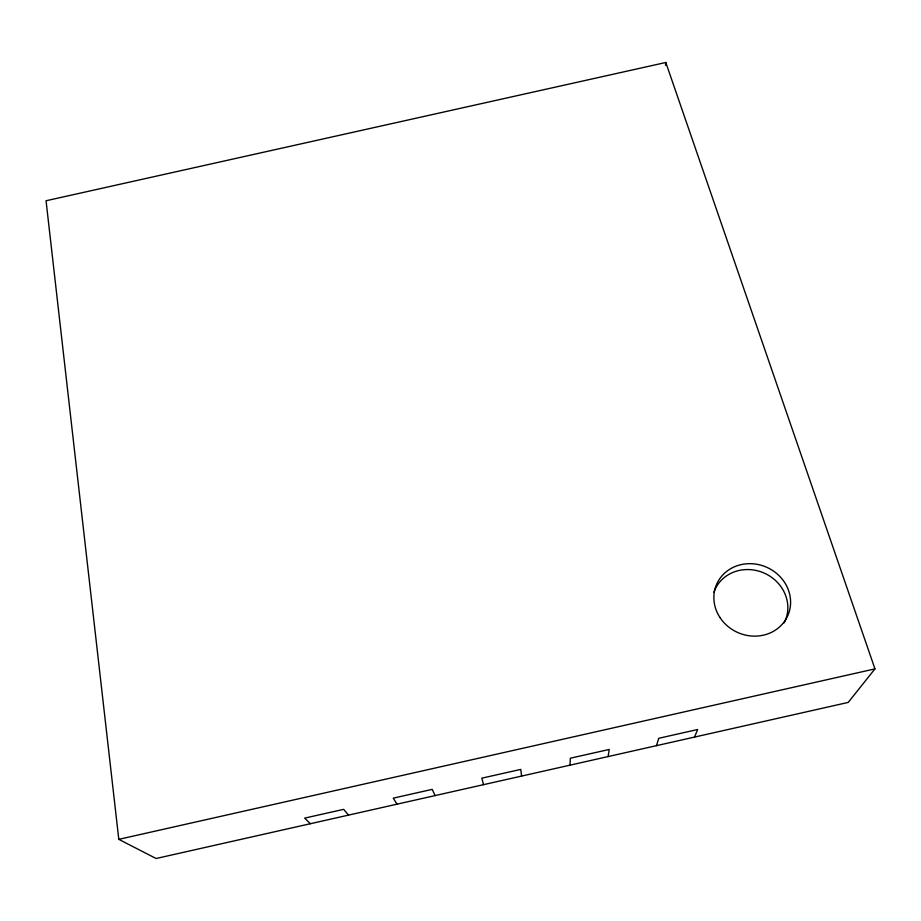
<?xml version="1.0" encoding="UTF-8"?>
<svg xmlns="http://www.w3.org/2000/svg" width="921" height="921" viewBox="0 0 921 921"><rect width="100%" height="100%" fill="white"/><g stroke="black" fill="none" stroke-linecap="round" stroke-linejoin="round"><path stroke-width="1.38" d="M570.041 765.155L570.306 758.225L609.23 749.452L608.09 756.578M665.503 65.31L665.802 62.49L46.05 200.755L118.797 839.342L156.098 858.51L848.206 702.424L874.95 668.888L665.802 62.49M656.489 745.665L658.745 738.285L697.646 729.513L694.515 737.088M118.797 839.342L874.95 668.888M310.389 823.719L304.644 818.124L343.648 809.34L348.506 815.12M396.997 804.183L393.255 798.15L432.225 789.366L435.08 795.594M483.548 784.669L481.81 778.176L520.756 769.403L521.608 776.081M713.89 592.203A38.417 35.32 24.4 0 1 764.027 573.023A38.417 35.32 24.4 0 1 784.116 622.941M719.796 617.266A38.878 35.689 24 0 0 786.2 618.762A38.878 35.689 24 0 0 750.719 563.675A38.878 35.689 24 0 0 719.796 617.266"/></g></svg>
